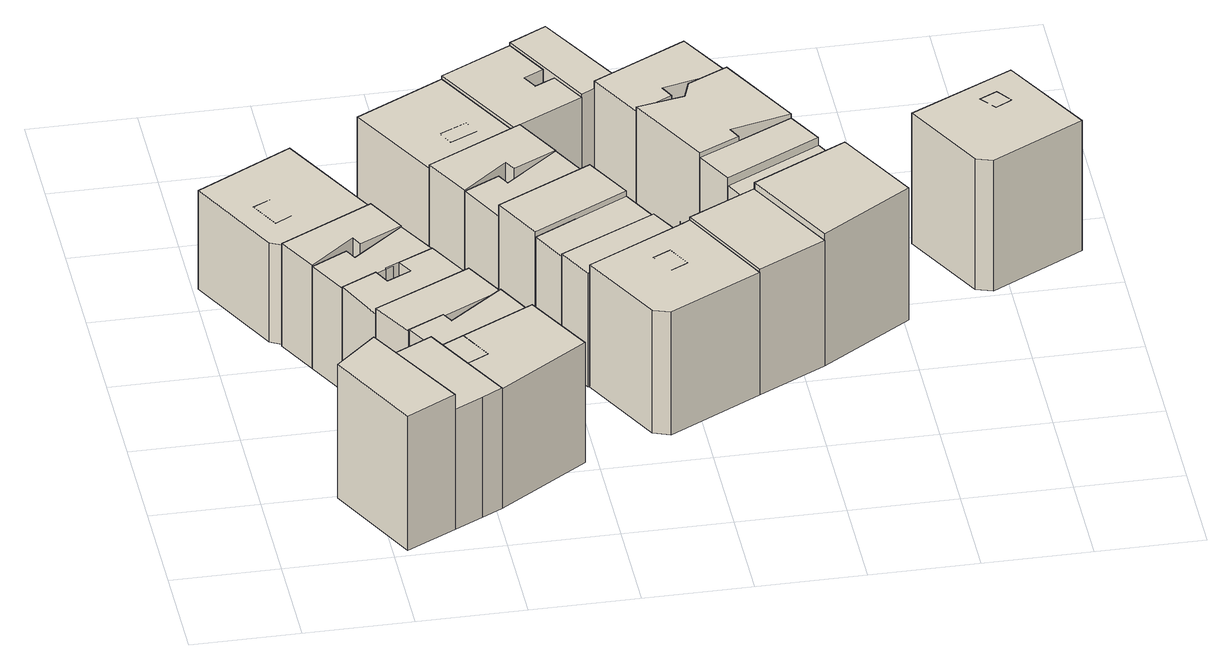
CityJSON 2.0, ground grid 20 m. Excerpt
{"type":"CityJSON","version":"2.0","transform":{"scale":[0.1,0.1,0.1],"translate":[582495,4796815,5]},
"CityObjects":{
"building1":{"type":"Building","children":["building1-1"],"geometry":[{"type":"MultiSurface","lod":"1","boundaries":[[[0,1,2,3]],[[1,4,5,2]],[[4,6,7,5]],[[6,0,3,7]],[[6,4,1,0]]]}]},
"building1-1":{"type":"BuildingPart","attributes":{"name":"8297564_P","measuredHeight":28.44},"parents":["building1"],"geometry":[{"type":"MultiSurface","lod":"2","boundaries":[[[0,1,2,3]],[[1,4,5,2]],[[4,6,7,5]],[[6,0,3,7]],[[6,4,1,0]]],"semantics":{"surfaces":[{"type":"WallSurface"},{"type":"RoofSurface"}],"values":[0,0,0,0,1]}}]},
"building2":{"type":"Building","children":["building2-1"],"geometry":[{"type":"MultiSurface","lod":"1","boundaries":[[[8,9,7,10]],[[9,11,5,7]],[[11,12,13,5]],[[12,14,15,13]],[[14,16,17,15]],[[16,8,10,17]],[[16,14,12,11,9,8]]]}]},
"building2-1":{"type":"BuildingPart","attributes":{"name":"8297554_P","measuredHeight":25.38},"parents":["building2"],"geometry":[{"type":"MultiSurface","lod":"2","boundaries":[[[8,9,7,10]],[[9,11,5,7]],[[11,12,13,5]],[[12,14,15,13]],[[14,16,17,15]],[[16,8,10,17]],[[16,14,12,11,9,8]]],"semantics":{"surfaces":[{"type":"WallSurface"},{"type":"RoofSurface"}],"values":[0,0,0,0,0,0,1]}}]},
"building3":{"type":"Building","children":["building3-1"],"geometry":[{"type":"MultiSurface","lod":"1","boundaries":[[[18,19,20,21]],[[19,22,23,20]],[[22,24,25,23]],[[24,26,27,25]],[[26,18,21,27]],[[26,24,22,19,18]]]}]},
"building3-1":{"type":"BuildingPart","attributes":{"name":"8297572_P","measuredHeight":21.02},"parents":["building3"],"geometry":[{"type":"MultiSurface","lod":"2","boundaries":[[[18,19,20,21]],[[19,22,23,20]],[[22,24,25,23]],[[24,26,27,25]],[[26,18,21,27]],[[28,29,30,31]],[[29,32,33,30]],[[32,34,35,33]],[[34,28,31,35]],[[26,24,22,19,18],[34,32,29,28]]],"semantics":{"surfaces":[{"type":"WallSurface"},{"type":"RoofSurface"}],"values":[0,0,0,0,0,0,0,0,0,1]}}]},
"building4":{"type":"Building","children":["building4-1"],"geometry":[{"type":"MultiSurface","lod":"1","boundaries":[[[36,37,38,39]],[[37,40,25,38]],[[40,41,42,25]],[[41,43,44,42]],[[43,45,46,44]],[[45,36,39,46]],[[45,43,41,40,37,36]]]}]},
"building4-1":{"type":"BuildingPart","attributes":{"name":"8297571_P","measuredHeight":21.82},"parents":["building4"],"geometry":[{"type":"MultiSurface","lod":"2","boundaries":[[[36,37,38,39]],[[37,40,25,38]],[[40,41,42,25]],[[41,43,44,42]],[[43,45,46,44]],[[45,36,39,46]],[[45,43,41,40,37,36]]],"semantics":{"surfaces":[{"type":"WallSurface"},{"type":"RoofSurface"}],"values":[0,0,0,0,0,0,1]}}]},
"building5":{"type":"Building","children":["building5-1"],"geometry":[{"type":"MultiSurface","lod":"1","boundaries":[[[47,48,49,50]],[[48,51,39,49]],[[51,52,53,39]],[[52,54,55,53]],[[54,56,42,55]],[[56,57,58,42]],[[57,47,50,58]],[[57,56,54,52,51,48,47]]]}]},
"building5-1":{"type":"BuildingPart","attributes":{"name":"8297570_P","measuredHeight":21.56},"parents":["building5"],"geometry":[{"type":"MultiSurface","lod":"2","boundaries":[[[47,48,49,50]],[[48,51,39,49]],[[51,52,53,39]],[[52,54,55,53]],[[54,56,42,55]],[[56,57,58,42]],[[57,47,50,58]],[[57,56,54,52,51,48,47]]],"semantics":{"surfaces":[{"type":"WallSurface"},{"type":"RoofSurface"}],"values":[0,0,0,0,0,0,0,1]}}]},
"building6":{"type":"Building","children":["building6-1"],"geometry":[{"type":"MultiSurface","lod":"1","boundaries":[[[59,60,50,61]],[[60,62,63,50]],[[62,64,65,63]],[[64,66,67,65]],[[66,68,49,67]],[[68,69,70,49]],[[69,71,72,70]],[[71,73,74,72]],[[73,59,61,74]],[[73,71,69,68,66,64,62,60,59]]]}]},
"building6-1":{"type":"BuildingPart","attributes":{"name":"8297569_P","measuredHeight":21.9},"parents":["building6"],"geometry":[{"type":"MultiSurface","lod":"2","boundaries":[[[59,60,50,61]],[[60,62,63,50]],[[62,64,65,63]],[[64,66,67,65]],[[66,68,49,67]],[[68,69,70,49]],[[69,71,72,70]],[[71,73,74,72]],[[73,59,61,74]],[[73,71,69,68,66,64,62,60,59]]],"semantics":{"surfaces":[{"type":"WallSurface"},{"type":"RoofSurface"}],"values":[0,0,0,0,0,0,0,0,0,1]}}]},
"building7":{"type":"Building","children":["building7-1"],"geometry":[{"type":"MultiSurface","lod":"1","boundaries":[[[75,76,77,78]],[[76,79,67,77]],[[79,80,65,67]],[[80,81,82,65]],[[81,75,78,82]],[[81,80,79,76,75]]]}]},
"building7-1":{"type":"BuildingPart","attributes":{"name":"8297568_P","measuredHeight":23.28},"parents":["building7"],"geometry":[{"type":"MultiSurface","lod":"2","boundaries":[[[75,76,77,78]],[[76,79,67,77]],[[79,80,65,67]],[[80,81,82,65]],[[81,75,78,82]],[[81,80,79,76,75]]],"semantics":{"surfaces":[{"type":"WallSurface"},{"type":"RoofSurface"}],"values":[0,0,0,0,0,1]}}]},
"building8":{"type":"Building","children":["building8-1"],"geometry":[{"type":"MultiSurface","lod":"1","boundaries":[[[83,84,85,86]],[[84,87,77,85]],[[87,88,78,77]],[[88,89,90,78]],[[89,91,82,90]],[[91,92,93,82]],[[92,83,86,93]],[[92,91,89,88,87,84,83]]]}]},
"building8-1":{"type":"BuildingPart","attributes":{"name":"8297567_P","measuredHeight":23.6},"parents":["building8"],"geometry":[{"type":"MultiSurface","lod":"2","boundaries":[[[83,84,85,86]],[[84,87,77,85]],[[87,88,78,77]],[[88,89,90,78]],[[89,91,82,90]],[[91,92,93,82]],[[92,83,86,93]],[[92,91,89,88,87,84,83]]],"semantics":{"surfaces":[{"type":"WallSurface"},{"type":"RoofSurface"}],"values":[0,0,0,0,0,0,0,1]}}]},
"building9":{"type":"Building","children":["building9-1"],"geometry":[{"type":"MultiSurface","lod":"1","boundaries":[[[94,95,85,17]],[[95,96,93,85]],[[96,97,98,93]],[[97,94,17,98]],[[97,96,95,94]]]}]},
"building9-1":{"type":"BuildingPart","attributes":{"name":"8297566_P","measuredHeight":25.3},"parents":["building9"],"geometry":[{"type":"MultiSurface","lod":"2","boundaries":[[[94,95,85,17]],[[95,96,93,85]],[[96,97,98,93]],[[97,94,17,98]],[[99,95,85,100]],[[95,101,102,85]],[[101,103,104,102]],[[103,99,100,104]],[[97,96,95,94],[103,101,95,99]]],"semantics":{"surfaces":[{"type":"WallSurface"},{"type":"RoofSurface"}],"values":[0,0,0,0,0,0,0,0,1]}}]},
"building10":{"type":"Building","children":["building10-1"],"geometry":[{"type":"MultiSurface","lod":"1","boundaries":[[[105,106,107,108]],[[106,109,110,107]],[[109,111,112,110]],[[111,105,108,112]],[[111,109,106,105]]]}]},
"building10-1":{"type":"BuildingPart","attributes":{"name":"8297574_P","measuredHeight":21.29},"parents":["building10"],"geometry":[{"type":"MultiSurface","lod":"2","boundaries":[[[105,106,107,108]],[[106,109,110,107]],[[109,111,112,110]],[[111,105,108,112]],[[113,114,115,116]],[[114,117,118,115]],[[117,119,120,118]],[[119,113,116,120]],[[111,109,106,105],[119,117,114,113]]],"semantics":{"surfaces":[{"type":"WallSurface"},{"type":"RoofSurface"}],"values":[0,0,0,0,0,0,0,0,1]}}]},
"building11":{"type":"Building","children":["building11-1"],"geometry":[{"type":"MultiSurface","lod":"1","boundaries":[[[121,122,107,123]],[[122,124,125,107]],[[124,126,127,125]],[[126,128,129,127]],[[128,130,131,129]],[[130,121,123,131]],[[130,128,126,124,122,121]]]}]},
"building11-1":{"type":"BuildingPart","attributes":{"name":"8297539_P","measuredHeight":22.18},"parents":["building11"],"geometry":[{"type":"MultiSurface","lod":"2","boundaries":[[[121,122,107,123]],[[122,124,125,107]],[[124,126,127,125]],[[126,128,129,127]],[[128,130,131,129]],[[130,121,123,131]],[[130,128,126,124,122,121]]],"semantics":{"surfaces":[{"type":"WallSurface"},{"type":"RoofSurface"}],"values":[0,0,0,0,0,0,1]}}]},
"building12":{"type":"Building","children":["building12-1"],"geometry":[{"type":"MultiSurface","lod":"1","boundaries":[[[132,133,134,135]],[[133,136,127,134]],[[136,137,138,127]],[[137,139,140,138]],[[139,141,123,140]],[[141,132,135,123]],[[141,139,137,136,133,132]]]}]},
"building12-1":{"type":"BuildingPart","attributes":{"name":"8297540_P","measuredHeight":22.19},"parents":["building12"],"geometry":[{"type":"MultiSurface","lod":"2","boundaries":[[[132,133,134,135]],[[133,136,127,134]],[[136,137,138,127]],[[137,139,140,138]],[[139,141,123,140]],[[141,132,135,123]],[[141,139,137,136,133,132]]],"semantics":{"surfaces":[{"type":"WallSurface"},{"type":"RoofSurface"}],"values":[0,0,0,0,0,0,1]}}]},
"building13":{"type":"Building","children":["building13-1"],"geometry":[{"type":"MultiSurface","lod":"1","boundaries":[[[142,143,144,138]],[[143,145,146,144]],[[145,147,140,146]],[[147,142,138,140]],[[147,145,143,142]]]}]},
"building13-1":{"type":"BuildingPart","attributes":{"name":"8297541_P","measuredHeight":24.64},"parents":["building13"],"geometry":[{"type":"MultiSurface","lod":"2","boundaries":[[[142,143,144,138]],[[143,145,146,144]],[[145,147,140,146]],[[147,142,138,140]],[[147,145,143,142]]],"semantics":{"surfaces":[{"type":"WallSurface"},{"type":"RoofSurface"}],"values":[0,0,0,0,1]}}]},
"building14":{"type":"Building","children":["building14-1"],"geometry":[{"type":"MultiSurface","lod":"1","boundaries":[[[148,149,144,150]],[[149,151,152,144]],[[151,153,154,152]],[[153,148,150,154]],[[153,151,149,148]]]}]},
"building14-1":{"type":"BuildingPart","attributes":{"name":"8297553_P","measuredHeight":23.52},"parents":["building14"],"geometry":[{"type":"MultiSurface","lod":"2","boundaries":[[[148,149,144,150]],[[149,151,152,144]],[[151,153,154,152]],[[153,148,150,154]],[[153,151,149,148]]],"semantics":{"surfaces":[{"type":"WallSurface"},{"type":"RoofSurface"}],"values":[0,0,0,0,1]}}]},
"building15":{"type":"Building","children":["building15-1"],"geometry":[{"type":"MultiSurface","lod":"1","boundaries":[[[155,156,152,154]],[[156,157,158,152]],[[157,159,160,158]],[[159,155,154,160]],[[159,157,156,155]]]}]},
"building15-1":{"type":"BuildingPart","attributes":{"name":"8297543_P","measuredHeight":24.06},"parents":["building15"],"geometry":[{"type":"MultiSurface","lod":"2","boundaries":[[[155,156,152,154]],[[156,157,158,152]],[[157,159,160,158]],[[159,155,154,160]],[[159,157,156,155]]],"semantics":{"surfaces":[{"type":"WallSurface"},{"type":"RoofSurface"}],"values":[0,0,0,0,1]}}]},
"building16":{"type":"Building","children":["building16-1"],"geometry":[{"type":"MultiSurface","lod":"1","boundaries":[[[161,162,163,164]],[[162,165,166,163]],[[165,167,168,166]],[[167,169,170,168]],[[169,171,172,170]],[[171,161,164,172]],[[171,169,167,165,162,161]]]}]},
"building16-1":{"type":"BuildingPart","attributes":{"name":"8297534_P","measuredHeight":25.87},"parents":["building16"],"geometry":[{"type":"MultiSurface","lod":"2","boundaries":[[[161,162,163,164]],[[162,165,166,163]],[[165,167,168,166]],[[167,169,170,168]],[[169,171,172,170]],[[171,161,164,172]],[[173,174,175,176]],[[174,177,178,175]],[[177,179,180,178]],[[179,173,176,180]],[[171,169,167,165,162,161],[179,177,174,173]]],"semantics":{"surfaces":[{"type":"WallSurface"},{"type":"RoofSurface"}],"values":[0,0,0,0,0,0,0,0,0,0,1]}}]},
"building17":{"type":"Building","children":["building17-1"],"geometry":[{"type":"MultiSurface","lod":"1","boundaries":[[[181,182,183,112]],[[182,184,185,183]],[[184,186,187,185]],[[186,188,189,187]],[[188,190,191,189]],[[190,192,193,191]],[[192,194,108,193]],[[194,181,112,108]],[[194,192,190,188,186,184,182,181]]]}]},
"building17-1":{"type":"BuildingPart","attributes":{"name":"8297562_P","measuredHeight":22.05},"parents":["building17"],"geometry":[{"type":"MultiSurface","lod":"2","boundaries":[[[181,182,183,112]],[[182,184,185,183]],[[184,186,187,185]],[[186,188,189,187]],[[188,190,191,189]],[[190,192,193,191]],[[192,194,108,193]],[[194,181,112,108]],[[194,192,190,188,186,184,182,181]]],"semantics":{"surfaces":[{"type":"WallSurface"},{"type":"RoofSurface"}],"values":[0,0,0,0,0,0,0,0,1]}}]},
"building18":{"type":"Building","children":["building18-1"],"geometry":[{"type":"MultiSurface","lod":"1","boundaries":[[[195,196,193,197]],[[196,198,183,193]],[[198,199,200,183]],[[199,201,202,200]],[[201,195,197,202]],[[201,199,198,196,195]]]}]},
"building18-1":{"type":"BuildingPart","attributes":{"name":"8297561_P","measuredHeight":22.66},"parents":["building18"],"geometry":[{"type":"MultiSurface","lod":"2","boundaries":[[[195,196,193,197]],[[196,198,183,193]],[[198,199,200,183]],[[199,201,202,200]],[[201,195,197,202]],[[201,199,198,196,195]]],"semantics":{"surfaces":[{"type":"WallSurface"},{"type":"RoofSurface"}],"values":[0,0,0,0,0,1]}}]},
"building19":{"type":"Building","children":["building19-1"],"geometry":[{"type":"MultiSurface","lod":"1","boundaries":[[[203,204,164,158]],[[205,206,207,163]],[[206,208,209,207]],[[208,210,166,209]],[[210,205,163,166]],[[210,208,206,205]]]}]},
"building19-1":{"type":"BuildingPart","attributes":{"name":"8297545_P","measuredHeight":26.52},"parents":["building19"],"geometry":[{"type":"MultiSurface","lod":"2","boundaries":[[[203,204,164,158]],[[205,206,207,163]],[[206,208,209,207]],[[208,210,166,209]],[[210,205,163,166]],[[210,208,206,205]]],"semantics":{"surfaces":[{"type":"WallSurface"},{"type":"RoofSurface"}],"values":[0,0,0,0,0,1]}}]},
"building20":{"type":"Building","children":["building20-1"],"geometry":[{"type":"MultiSurface","lod":"1","boundaries":[[[211,212,213,214]],[[212,215,216,213]],[[215,217,218,216]],[[217,219,220,218]],[[219,221,222,220]],[[221,223,197,222]],[[223,211,214,197]],[[223,221,219,217,215,212,211]]]}]},
"building20-1":{"type":"BuildingPart","attributes":{"name":"8297558_P","measuredHeight":24.42},"parents":["building20"],"geometry":[{"type":"MultiSurface","lod":"2","boundaries":[[[211,212,213,214]],[[212,215,216,213]],[[215,217,218,216]],[[217,219,220,218]],[[219,221,222,220]],[[221,223,197,222]],[[223,211,214,197]],[[223,221,219,217,215,212,211]]],"semantics":{"surfaces":[{"type":"WallSurface"},{"type":"RoofSurface"}],"values":[0,0,0,0,0,0,0,1]}}]},
"building21":{"type":"Building","children":["building21-1"],"geometry":[{"type":"MultiSurface","lod":"1","boundaries":[[[224,225,226,227]],[[225,228,229,226]],[[228,230,231,229]],[[230,232,233,231]],[[232,234,235,233]],[[234,236,222,235]],[[236,237,238,222]],[[237,224,227,238]],[[237,236,234,232,230,228,225,224]]]}]},
"building21-1":{"type":"BuildingPart","attributes":{"name":"8297557_P","measuredHeight":25.47},"parents":["building21"],"geometry":[{"type":"MultiSurface","lod":"2","boundaries":[[[224,225,226,227]],[[225,228,229,226]],[[228,230,231,229]],[[230,232,233,231]],[[232,234,235,233]],[[234,236,222,235]],[[236,237,238,222]],[[237,224,227,238]],[[237,236,234,232,230,228,225,224]]],"semantics":{"surfaces":[{"type":"WallSurface"},{"type":"RoofSurface"}],"values":[0,0,0,0,0,0,0,0,1]}}]},
"building22":{"type":"Building","children":["building22-1"],"geometry":[{"type":"MultiSurface","lod":"1","boundaries":[[[239,240,229,241]],[[240,242,243,229]],[[242,244,245,243]],[[244,246,235,245]],[[246,239,241,235]],[[246,244,242,240,239]]]}]},
"building22-1":{"type":"BuildingPart","attributes":{"name":"8297559_P","measuredHeight":24.75},"parents":["building22"],"geometry":[{"type":"MultiSurface","lod":"2","boundaries":[[[239,240,229,241]],[[240,242,243,229]],[[242,244,245,243]],[[244,246,235,245]],[[246,239,241,235]],[[246,244,242,240,239]]],"semantics":{"surfaces":[{"type":"WallSurface"},{"type":"RoofSurface"}],"values":[0,0,0,0,0,1]}}]},
"building23":{"type":"Building","children":["building23-1"],"geometry":[{"type":"MultiSurface","lod":"1","boundaries":[[[247,248,245,207]],[[248,249,243,245]],[[249,250,251,243]],[[250,247,207,251]],[[250,249,248,247]]]}]},
"building23-1":{"type":"BuildingPart","attributes":{"name":"8297547_P","measuredHeight":23.13},"parents":["building23"],"geometry":[{"type":"MultiSurface","lod":"2","boundaries":[[[247,248,245,207]],[[248,249,243,245]],[[249,250,251,243]],[[250,247,207,251]],[[250,249,248,247]]],"semantics":{"surfaces":[{"type":"WallSurface"},{"type":"RoofSurface"}],"values":[0,0,0,0,1]}}]},
"building24":{"type":"Building","children":["building24-1"],"geometry":[{"type":"MultiSurface","lod":"1","boundaries":[[[252,253,254,255]],[[253,256,257,254]],[[256,258,209,257]],[[258,252,255,209]],[[258,256,253,252]]]}]},
"building24-1":{"type":"BuildingPart","attributes":{"name":"8297546_P","measuredHeight":27.87},"parents":["building24"],"geometry":[{"type":"MultiSurface","lod":"2","boundaries":[[[252,253,254,255]],[[253,256,257,254]],[[256,258,209,257]],[[258,252,255,209]],[[258,256,253,252]]],"semantics":{"surfaces":[{"type":"WallSurface"},{"type":"RoofSurface"}],"values":[0,0,0,0,1]}}]},
"building25":{"type":"Building","children":["building25-1"],"geometry":[{"type":"MultiSurface","lod":"1","boundaries":[[[259,260,261,262]],[[260,263,264,261]],[[263,265,266,264]],[[265,267,268,266]],[[267,269,270,268]],[[269,259,262,270]],[[269,267,265,263,260,259]]]}]},
"building25-1":{"type":"BuildingPart","attributes":{"name":"8297401_P","measuredHeight":27.62},"parents":["building25"],"geometry":[{"type":"MultiSurface","lod":"2","boundaries":[[[259,260,261,262]],[[260,263,264,261]],[[263,265,266,264]],[[265,267,268,266]],[[267,269,270,268]],[[269,259,262,270]],[[271,272,273,274]],[[272,275,276,273]],[[275,277,278,276]],[[277,271,274,278]],[[269,267,265,263,260,259],[277,275,272,271]]],"semantics":{"surfaces":[{"type":"WallSurface"},{"type":"RoofSurface"}],"values":[0,0,0,0,0,0,0,0,0,0,1]}}]}
},
"vertices":[
[225,9,293],[133,187,293],[133,187,10],[225,9,9],[210,258,293],[210,258,9],[318,59,293],[318,59,8],
[370,86,262],[318,59,262],[370,86,8],[210,258,262],[222,235,262],[222,235,9],[316,285,262],[316,285,7],[410,108,262],[410,108,8],
[102,680,218],[9,859,218],[9,859,10],[102,680,8],[188,958,218],[188,958,8],[295,756,218],[295,756,6],[127,667,218],[127,667,8],
[126,809,218],[94,792,218],[94,792,8],[126,809,8],[123,736,218],[123,736,8],[154,754,218],[154,754,7],
[161,588,225],[121,664,225],[121,664,8],[161,588,7],[295,756,225],[335,680,225],[335,680,7],[255,638,225],[255,638,7],[245,658,225],[245,658,7],
[285,557,223],[200,513,223],[200,513,7],[285,557,7],[161,588,223],[228,624,223],[228,624,7],[239,602,223],[239,602,7],[335,680,223],[377,603,223],[377,603,7],
[310,569,226],[285,557,226],[310,569,7],[376,602,226],[376,602,7],[424,512,226],[424,512,6],[243,420,226],[243,420,7],[200,513,226],[266,547,226],[266,547,7],[281,517,226],[281,517,7],[326,540,226],[326,540,7],
[354,375,239],[287,340,239],[287,340,7],[354,375,7],[243,420,239],[424,512,239],[466,433,239],[466,433,7],
[457,327,243],[330,259,243],[330,259,7],[457,327,6],[287,340,243],[354,375,243],[365,354,243],[365,354,7],[466,433,243],[507,353,243],[507,353,6],
[410,108,260],[330,259,260],[507,353,260],[577,222,260],[577,222,7],
[372,281,260],[372,281,7],[364,196,260],[364,196,8],[405,218,260],[405,218,7],
[580,936,221],[415,849,221],[415,849,7],[580,936,7],[320,1026,221],[320,1026,8],[485,1114,221],[485,1114,8],
[503,975,221],[452,950,221],[452,950,8],[503,975,8],[466,921,221],[466,921,8],[517,946,221],[517,946,8],
[462,760,229],[415,849,229],[462,760,7],[592,942,229],[592,942,7],[639,853,229],[639,853,7],[559,812,229],[559,812,7],[547,833,229],[547,833,7],
[528,795,228],[540,772,228],[540,772,7],[528,795,7],[639,853,228],[684,767,228],[684,767,6],[506,674,228],[506,674,6],[462,760,228],
[684,767,252],[732,677,252],[732,677,6],[554,582,252],[554,582,6],[506,674,252],
[555,582,241],[732,677,241],[555,582,6],[768,608,241],[768,608,6],[589,516,241],[589,516,5],
[589,516,246],[768,608,246],[803,543,246],[803,543,6],[624,449,246],[624,449,6],
[803,542,264],[822,553,264],[822,553,6],[803,542,6],[913,373,264],[913,373,5],[740,282,264],[740,282,4],[708,292,264],[708,292,5],[626,449,264],[626,449,6],
[772,468,264],[739,451,264],[739,451,5],[772,468,5],[762,407,264],[762,407,5],[795,424,264],[795,424,5],
[485,1114,228],[618,1184,228],[618,1184,8],[662,1101,228],[662,1101,7],[625,1082,228],[625,1082,7],[640,1054,228],[640,1054,7],[677,1073,228],[677,1073,7],[713,1006,228],[713,1006,7],[580,936,228],
[738,1020,234],[713,1006,234],[738,1020,7],[618,1184,234],[688,1222,234],[688,1222,8],[785,1045,234],[785,1045,6],
[803,543,270],[803,542,270],[822,553,270],[947,618,270],[947,618,4],[1040,441,270],[1040,441,4],[913,373,270],
[810,1058,250],[913,1112,250],[913,1112,6],[810,1058,6],[970,1007,250],[970,1007,5],[850,977,250],[850,977,6],[862,952,250],[862,952,6],[793,915,250],[793,915,6],[738,1020,250],
[895,969,260],[969,1006,260],[969,1006,5],[895,969,6],[1054,846,260],[1054,846,4],[941,817,260],[941,817,4],[952,794,260],[952,794,4],[876,756,260],[876,756,5],[793,915,260],[882,932,260],[882,932,5],
[972,804,251],[1054,846,251],[972,804,4],[1090,779,251],[1090,779,4],[913,685,251],[913,685,4],[876,756,251],
[947,618,235],[913,685,235],[1090,779,235],[1125,711,235],[1125,711,4],
[948,618,283],[1125,712,283],[1125,712,4],[948,618,4],[1209,554,283],[1209,554,4],[1040,441,283],
[1431,872,280],[1449,881,280],[1449,881,5],[1431,872,5],[1543,707,280],[1543,707,5],[1370,615,280],[1370,615,4],[1339,624,280],[1339,624,4],[1256,782,280],[1256,782,4],
[1413,820,280],[1380,803,280],[1380,803,4],[1413,820,4],[1403,773,280],[1403,773,4],[1434,790,280],[1434,790,4]
]}
